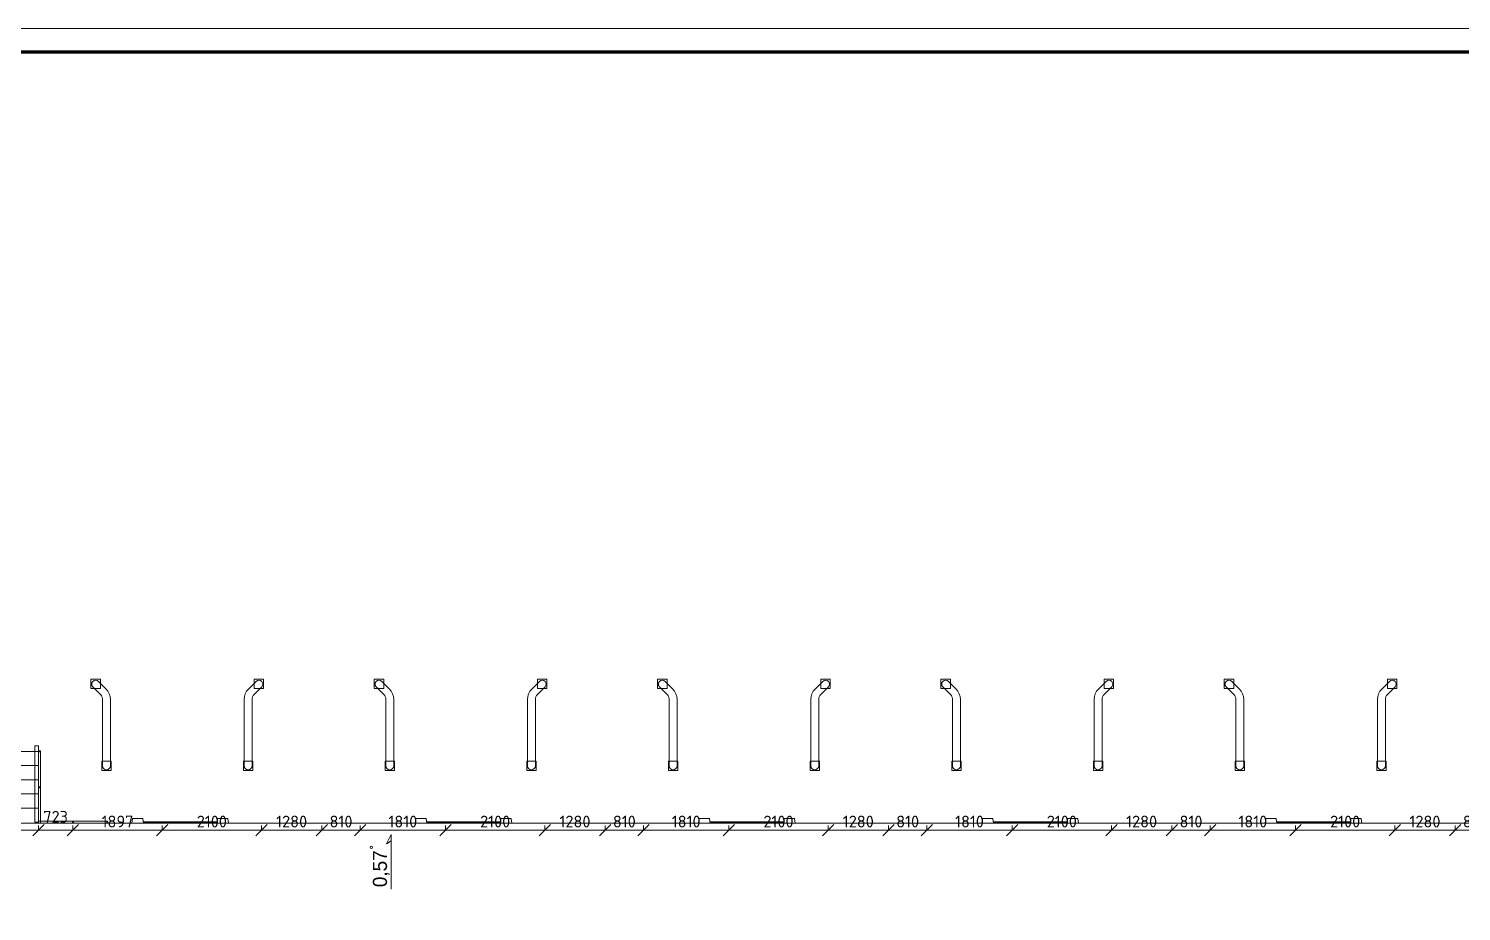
# Model space of a CAD drawing. Header units: millimetres. Extents: x 0 to 2118900, y -20000 to 84100.
# Drawn here: x 459790 to 490130, y 65409 to 84100 of the extents above; entities that cross this region are included whole.
import ezdxf
from ezdxf.enums import TextEntityAlignment as Align

# ---------------------------------------------------------------- set-up
doc = ezdxf.new("R2010")
doc.units = ezdxf.units.MM
for name, color, linetype, lineweight in [('АР_подоснова', 8, 'Continuous', 13), ('ПТ_размеры', 7, 'Continuous', 13), ('ПТ_рамка', 7, 'Continuous', 50), ('ПТ_рамка_тонк', 7, 'Continuous', 18)]:
    doc.layers.add(name, color=color, linetype=linetype, lineweight=lineweight)
doc.styles.add('АР_текст_1', font='arial.ttf')
doc.styles.add('ПТ', font='isocpeur.ttf')
doc.dimstyles.new('ПТ100', dxfattribs={"dimscale": 100, "dimtxt": 2.5, "dimasz": 1.2, "dimexe": 1, "dimexo": 0, "dimgap": 0.6, "dimtad": 1, "dimdec": 0, "dimtxsty": 'ПТ', "dimtsz": 1.2, "dimcen": 2.5, "dimclrd": 7, "dimclre": 7, "dimclrt": 7, "dimazin": 3, "dimtfac": 1, "dimtmove": 0, "dimatfit": 3, "dimlwd": 13, "dimlwe": 13, "dimarcsym": 0})

# ---------------------------------------------------------------- blocks, each defined once
blk = doc.blocks.new('Перекрытие_460', base_point=(80025, 43275))
at = {"color": 0, "linetype": 'Continuous', "lineweight": -2, "flags": 128}
blk.add_lwpolyline([(80025, 43275), (80011, 43366), (80001, 43375), (79799, 43375), (79789, 43366), (79775, 43275)], close=True, dxfattribs=at)
blk = doc.blocks.new('Перекрытие_470', base_point=(77975, 43275))
at = {"color": 0, "linetype": 'Continuous', "lineweight": -2, "flags": 128}
blk.add_lwpolyline([(77975, 43275), (77989, 43366), (77999, 43375), (78201, 43375), (78211, 43366), (78225, 43275)], close=True, dxfattribs=at)
blk = doc.blocks.new('Перекрытие_480', base_point=(74025, 43275))
at = {"color": 0, "linetype": 'Continuous', "lineweight": -2, "flags": 128}
blk.add_lwpolyline([(74025, 43275), (74011, 43366), (74001, 43375), (73799, 43375), (73789, 43366), (73775, 43275)], close=True, dxfattribs=at)
blk = doc.blocks.new('Перекрытие_490', base_point=(71975, 43275))
at = {"color": 0, "linetype": 'Continuous', "lineweight": -2, "flags": 128}
blk.add_lwpolyline([(71975, 43275), (71989, 43366), (71999, 43375), (72201, 43375), (72211, 43366), (72225, 43275)], close=True, dxfattribs=at)
blk = doc.blocks.new('Перекрытие_500', base_point=(68025, 43275))
at = {"color": 0, "linetype": 'Continuous', "lineweight": -2, "flags": 128}
blk.add_lwpolyline([(68025, 43275), (68011, 43366), (68001, 43375), (67799, 43375), (67789, 43366), (67775, 43275)], close=True, dxfattribs=at)
blk = doc.blocks.new('Перекрытие_511', base_point=(65975, 43275))
at = {"color": 0, "linetype": 'Continuous', "lineweight": -2, "flags": 128}
blk.add_lwpolyline([(65975, 43275), (65989, 43366), (65999, 43375), (66201, 43375), (66211, 43366), (66225, 43275)], close=True, dxfattribs=at)
blk = doc.blocks.new('Перекрытие_520', base_point=(62025, 43275))
at = {"color": 0, "linetype": 'Continuous', "lineweight": -2, "flags": 128}
blk.add_lwpolyline([(62025, 43275), (62011, 43366), (62001, 43375), (61799, 43375), (61789, 43366), (61775, 43275)], close=True, dxfattribs=at)
blk = doc.blocks.new('Перекрытие_530', base_point=(59975, 43275))
at = {"color": 0, "linetype": 'Continuous', "lineweight": -2, "flags": 128}
blk.add_lwpolyline([(59975, 43275), (59989, 43366), (59999, 43375), (60201, 43375), (60211, 43366), (60225, 43275)], close=True, dxfattribs=at)
blk = doc.blocks.new('Перекрытие_540', base_point=(56025, 43275))
at = {"color": 0, "linetype": 'Continuous', "lineweight": -2, "flags": 128}
blk.add_lwpolyline([(56025, 43275), (56011, 43366), (56001, 43375), (55799, 43375), (55789, 43366), (55775, 43275)], close=True, dxfattribs=at)
blk = doc.blocks.new('Перекрытие_550', base_point=(53975, 43275))
at = {"color": 0, "linetype": 'Continuous', "lineweight": -2, "flags": 128}
blk.add_lwpolyline([(53975, 43275), (53989, 43366), (53999, 43375), (54201, 43375), (54211, 43366), (54225, 43275)], close=True, dxfattribs=at)
blk = doc.blocks.new('Перекрытие_580', base_point=(3875, 43275))
at = {"color": 0, "linetype": 'Continuous', "lineweight": -2, "flags": 128}
blk.add_lwpolyline([(3875, 43275), (94125, 43275), (94125, 40301), (3875, 40301)], close=True, dxfattribs=at)
blk = doc.blocks.new('Лестница_20')
at = {"color": 0, "linetype": 'Continuous', "lineweight": -2}
for p, q in [((49000, 44795), (49000, 44915)), ((49000, 44915), (49080, 44915)), ((49080, 44915), (49080, 44795)), ((51920, 44795), (51920, 44915)), ((51920, 44915), (52000, 44915)), ((52000, 44915), (52000, 44795)), ((49000, 43295), (49000, 44795)), ((49000, 44795), (52000, 44795)), ((49000, 44495), (49000, 44795)), ((49080, 44795), (49080, 43295)), ((50500, 44795), (50500, 44495)), ((51920, 43295), (51920, 44795)), ((52000, 44795), (52000, 43295)), ((52000, 44795), (52000, 44495)), ((52000, 44495), (49000, 44495)), ((49000, 44495), (52000, 44495)), ((49000, 44195), (49000, 44495)), ((50500, 44495), (50500, 43595)), ((52000, 44495), (52000, 44195)), ((52000, 44195), (49000, 44195)), ((49000, 44195), (52000, 44195)), ((49000, 43895), (49000, 44195)), ((52000, 44195), (52000, 43895)), ((52000, 43895), (49000, 43895)), ((49000, 43895), (52000, 43895)), ((49000, 43595), (49000, 43895)), ((52000, 43895), (52000, 43595)), ((52000, 43595), (49000, 43595)), ((49000, 43595), (52000, 43595)), ((49000, 43295), (49000, 43595)), ((50250, 43545), (50500, 43295)), ((50500, 43595), (50500, 43295)), ((50500, 43295), (50750, 43545)), ((52000, 43595), (52000, 43295)), ((49080, 43295), (49000, 43295)), ((49000, 43275), (49000, 43295)), ((52000, 43275), (49000, 43275)), ((52000, 43295), (51920, 43295)), ((52000, 43295), (52000, 43275))]:
    blk.add_line(p, q, dxfattribs=at)
for start, end in [(0, 180), (180, 0)]:
    blk.add_arc((50500, 44795), 75, start, end, dxfattribs=at)
blk = doc.blocks.new('Морф_243')
at = {"color": 0, "linetype": 'Continuous', "lineweight": -2, "flags": 128}
for points in [[(79575, 43301), (79775, 43301)], [(79575, 43301), (79575, 43299)], [(79575, 43299), (79775, 43299)], [(79775, 43301), (79775, 43299)]]:
    blk.add_lwpolyline(points, dxfattribs=at)
blk = doc.blocks.new('Морф_244')
at = {"color": 0, "linetype": 'Continuous', "lineweight": -2, "flags": 128}
for points in [[(79575, 43301), (79375, 43301)], [(79375, 43301), (79375, 43299)], [(79375, 43299), (79575, 43299)], [(79575, 43301), (79775, 43301)], [(79575, 43299), (79575, 43301)], [(79775, 43299), (79575, 43299)], [(79775, 43301), (79775, 43299)]]:
    blk.add_lwpolyline(points, dxfattribs=at)
blk = doc.blocks.new('Морф_245')
at = {"color": 0, "linetype": 'Continuous', "lineweight": -2, "flags": 128}
for points in [[(79375, 43301), (79175, 43301)], [(79175, 43301), (79175, 43299)], [(79175, 43299), (79375, 43299)], [(79375, 43301), (79675, 43301)], [(79375, 43299), (79375, 43301)], [(79675, 43299), (79375, 43299)], [(79675, 43301), (79675, 43299)]]:
    blk.add_lwpolyline(points, dxfattribs=at)
blk = doc.blocks.new('Морф_246')
at = {"color": 0, "linetype": 'Continuous', "lineweight": -2, "flags": 128}
for points in [[(79375, 43301), (79175, 43301)], [(79175, 43301), (79175, 43299)], [(79175, 43299), (79375, 43299)], [(79375, 43301), (79675, 43301)], [(79375, 43299), (79375, 43301)], [(79675, 43299), (79375, 43299)], [(79675, 43301), (79675, 43299)]]:
    blk.add_lwpolyline(points, dxfattribs=at)
blk = doc.blocks.new('Морф_247')
at = {"color": 0, "linetype": 'Continuous', "lineweight": -2, "flags": 128}
for points in [[(79175, 43301), (78975, 43301)], [(78975, 43301), (78975, 43299)], [(78975, 43299), (79175, 43299)], [(79175, 43301), (79475, 43301)], [(79175, 43299), (79175, 43301)], [(79475, 43299), (79175, 43299)], [(79475, 43301), (79475, 43299)]]:
    blk.add_lwpolyline(points, dxfattribs=at)
blk = doc.blocks.new('Морф_248')
at = {"color": 0, "linetype": 'Continuous', "lineweight": -2, "flags": 128}
for points in [[(78975, 43301), (78775, 43301)], [(78775, 43301), (78775, 43299)], [(78775, 43299), (78975, 43299)], [(78975, 43301), (79275, 43301)], [(78975, 43299), (78975, 43301)], [(79275, 43299), (78975, 43299)], [(79275, 43301), (79275, 43299)]]:
    blk.add_lwpolyline(points, dxfattribs=at)
blk = doc.blocks.new('Морф_249')
at = {"color": 0, "linetype": 'Continuous', "lineweight": -2, "flags": 128}
for points in [[(78775, 43301), (78575, 43301)], [(78575, 43301), (78575, 43299)], [(78575, 43299), (78775, 43299)], [(78775, 43301), (79075, 43301)], [(78775, 43299), (78775, 43301)], [(79075, 43299), (78775, 43299)], [(79075, 43301), (79075, 43299)]]:
    blk.add_lwpolyline(points, dxfattribs=at)
blk = doc.blocks.new('Морф_250')
at = {"color": 0, "linetype": 'Continuous', "lineweight": -2, "flags": 128}
for points in [[(78575, 43301), (78375, 43301)], [(78375, 43301), (78375, 43299)], [(78375, 43299), (78575, 43299)], [(78575, 43301), (78875, 43301)], [(78575, 43299), (78575, 43301)], [(78875, 43299), (78575, 43299)], [(78875, 43301), (78875, 43299)]]:
    blk.add_lwpolyline(points, dxfattribs=at)
blk = doc.blocks.new('Морф_251')
at = {"color": 0, "linetype": 'Continuous', "lineweight": -2, "flags": 128}
for points in [[(78375, 43301), (78225, 43301)], [(78225, 43299), (78225, 43301)], [(78225, 43299), (78375, 43299)], [(78375, 43301), (78675, 43301)], [(78375, 43299), (78375, 43301)], [(78675, 43299), (78375, 43299)], [(78675, 43301), (78675, 43299)]]:
    blk.add_lwpolyline(points, dxfattribs=at)
blk = doc.blocks.new('Морф_252')
at = {"color": 0, "linetype": 'Continuous', "lineweight": -2, "flags": 128}
for points in [[(78225, 43301), (78475, 43301)], [(78225, 43299), (78225, 43301)], [(78475, 43299), (78225, 43299)], [(78475, 43301), (78475, 43299)]]:
    blk.add_lwpolyline(points, dxfattribs=at)
blk = doc.blocks.new('Морф_253')
at = {"color": 0, "linetype": 'Continuous', "lineweight": -2, "flags": 128}
for points in [[(78225, 43301), (78275, 43301)], [(78225, 43299), (78225, 43301)], [(78275, 43299), (78225, 43299)], [(78275, 43301), (78275, 43299)]]:
    blk.add_lwpolyline(points, dxfattribs=at)
blk = doc.blocks.new('Морф_254')
at = {"color": 0, "linetype": 'Continuous', "lineweight": -2, "flags": 128}
for points in [[(73575, 43301), (73775, 43301)], [(73575, 43301), (73575, 43299)], [(73575, 43299), (73775, 43299)], [(73775, 43301), (73775, 43299)]]:
    blk.add_lwpolyline(points, dxfattribs=at)
blk = doc.blocks.new('Морф_255')
at = {"color": 0, "linetype": 'Continuous', "lineweight": -2, "flags": 128}
for points in [[(73575, 43301), (73375, 43301)], [(73375, 43301), (73375, 43299)], [(73375, 43299), (73575, 43299)], [(73575, 43301), (73775, 43301)], [(73575, 43299), (73575, 43301)], [(73775, 43299), (73575, 43299)], [(73775, 43301), (73775, 43299)]]:
    blk.add_lwpolyline(points, dxfattribs=at)
blk = doc.blocks.new('Морф_256')
at = {"color": 0, "linetype": 'Continuous', "lineweight": -2, "flags": 128}
for points in [[(73375, 43301), (73175, 43301)], [(73175, 43301), (73175, 43299)], [(73175, 43299), (73375, 43299)], [(73375, 43301), (73675, 43301)], [(73375, 43299), (73375, 43301)], [(73675, 43299), (73375, 43299)], [(73675, 43301), (73675, 43299)]]:
    blk.add_lwpolyline(points, dxfattribs=at)
blk = doc.blocks.new('Морф_257')
at = {"color": 0, "linetype": 'Continuous', "lineweight": -2, "flags": 128}
for points in [[(73375, 43301), (73175, 43301)], [(73175, 43301), (73175, 43299)], [(73175, 43299), (73375, 43299)], [(73375, 43301), (73675, 43301)], [(73375, 43299), (73375, 43301)], [(73675, 43299), (73375, 43299)], [(73675, 43301), (73675, 43299)]]:
    blk.add_lwpolyline(points, dxfattribs=at)
blk = doc.blocks.new('Морф_258')
at = {"color": 0, "linetype": 'Continuous', "lineweight": -2, "flags": 128}
for points in [[(73175, 43301), (72975, 43301)], [(72975, 43301), (72975, 43299)], [(72975, 43299), (73175, 43299)], [(73175, 43301), (73475, 43301)], [(73175, 43299), (73175, 43301)], [(73475, 43299), (73175, 43299)], [(73475, 43301), (73475, 43299)]]:
    blk.add_lwpolyline(points, dxfattribs=at)
blk = doc.blocks.new('Морф_259')
at = {"color": 0, "linetype": 'Continuous', "lineweight": -2, "flags": 128}
for points in [[(72975, 43301), (72775, 43301)], [(72775, 43301), (72775, 43299)], [(72775, 43299), (72975, 43299)], [(72975, 43301), (73275, 43301)], [(72975, 43299), (72975, 43301)], [(73275, 43299), (72975, 43299)], [(73275, 43301), (73275, 43299)]]:
    blk.add_lwpolyline(points, dxfattribs=at)
blk = doc.blocks.new('Морф_260')
at = {"color": 0, "linetype": 'Continuous', "lineweight": -2, "flags": 128}
for points in [[(72775, 43301), (72575, 43301)], [(72575, 43301), (72575, 43299)], [(72575, 43299), (72775, 43299)], [(72775, 43301), (73075, 43301)], [(72775, 43299), (72775, 43301)], [(73075, 43299), (72775, 43299)], [(73075, 43301), (73075, 43299)]]:
    blk.add_lwpolyline(points, dxfattribs=at)
blk = doc.blocks.new('Морф_261')
at = {"color": 0, "linetype": 'Continuous', "lineweight": -2, "flags": 128}
for points in [[(72575, 43301), (72375, 43301)], [(72375, 43301), (72375, 43299)], [(72375, 43299), (72575, 43299)], [(72575, 43301), (72875, 43301)], [(72575, 43299), (72575, 43301)], [(72875, 43299), (72575, 43299)], [(72875, 43301), (72875, 43299)]]:
    blk.add_lwpolyline(points, dxfattribs=at)
blk = doc.blocks.new('Морф_262')
at = {"color": 0, "linetype": 'Continuous', "lineweight": -2, "flags": 128}
for points in [[(72375, 43301), (72225, 43301)], [(72225, 43299), (72225, 43301)], [(72225, 43299), (72375, 43299)], [(72375, 43301), (72675, 43301)], [(72375, 43299), (72375, 43301)], [(72675, 43299), (72375, 43299)], [(72675, 43301), (72675, 43299)]]:
    blk.add_lwpolyline(points, dxfattribs=at)
blk = doc.blocks.new('Морф_263')
at = {"color": 0, "linetype": 'Continuous', "lineweight": -2, "flags": 128}
for points in [[(72225, 43301), (72475, 43301)], [(72225, 43299), (72225, 43301)], [(72475, 43299), (72225, 43299)], [(72475, 43301), (72475, 43299)]]:
    blk.add_lwpolyline(points, dxfattribs=at)
blk = doc.blocks.new('Морф_264')
at = {"color": 0, "linetype": 'Continuous', "lineweight": -2, "flags": 128}
for points in [[(72225, 43301), (72275, 43301)], [(72225, 43299), (72225, 43301)], [(72275, 43299), (72225, 43299)], [(72275, 43301), (72275, 43299)]]:
    blk.add_lwpolyline(points, dxfattribs=at)
blk = doc.blocks.new('Морф_265')
at = {"color": 0, "linetype": 'Continuous', "lineweight": -2, "flags": 128}
for points in [[(67575, 43301), (67775, 43301)], [(67575, 43301), (67575, 43299)], [(67575, 43299), (67775, 43299)], [(67775, 43301), (67775, 43299)]]:
    blk.add_lwpolyline(points, dxfattribs=at)
blk = doc.blocks.new('Морф_266')
at = {"color": 0, "linetype": 'Continuous', "lineweight": -2, "flags": 128}
for points in [[(67575, 43301), (67375, 43301)], [(67375, 43301), (67375, 43299)], [(67375, 43299), (67575, 43299)], [(67575, 43301), (67775, 43301)], [(67575, 43299), (67575, 43301)], [(67775, 43299), (67575, 43299)], [(67775, 43301), (67775, 43299)]]:
    blk.add_lwpolyline(points, dxfattribs=at)
blk = doc.blocks.new('Морф_267')
at = {"color": 0, "linetype": 'Continuous', "lineweight": -2, "flags": 128}
for points in [[(67375, 43301), (67175, 43301)], [(67175, 43301), (67175, 43299)], [(67175, 43299), (67375, 43299)], [(67375, 43301), (67675, 43301)], [(67375, 43299), (67375, 43301)], [(67675, 43299), (67375, 43299)], [(67675, 43301), (67675, 43299)]]:
    blk.add_lwpolyline(points, dxfattribs=at)
blk = doc.blocks.new('Морф_268')
at = {"color": 0, "linetype": 'Continuous', "lineweight": -2, "flags": 128}
for points in [[(67375, 43301), (67175, 43301)], [(67175, 43301), (67175, 43299)], [(67175, 43299), (67375, 43299)], [(67375, 43301), (67675, 43301)], [(67375, 43299), (67375, 43301)], [(67675, 43299), (67375, 43299)], [(67675, 43301), (67675, 43299)]]:
    blk.add_lwpolyline(points, dxfattribs=at)
blk = doc.blocks.new('Морф_269')
at = {"color": 0, "linetype": 'Continuous', "lineweight": -2, "flags": 128}
for points in [[(67175, 43301), (66975, 43301)], [(66975, 43301), (66975, 43299)], [(66975, 43299), (67175, 43299)], [(67175, 43301), (67475, 43301)], [(67175, 43299), (67175, 43301)], [(67475, 43299), (67175, 43299)], [(67475, 43301), (67475, 43299)]]:
    blk.add_lwpolyline(points, dxfattribs=at)
blk = doc.blocks.new('Морф_270')
at = {"color": 0, "linetype": 'Continuous', "lineweight": -2, "flags": 128}
for points in [[(66975, 43301), (66775, 43301)], [(66775, 43301), (66775, 43299)], [(66775, 43299), (66975, 43299)], [(66975, 43301), (67275, 43301)], [(66975, 43299), (66975, 43301)], [(67275, 43299), (66975, 43299)], [(67275, 43301), (67275, 43299)]]:
    blk.add_lwpolyline(points, dxfattribs=at)
blk = doc.blocks.new('Морф_271')
at = {"color": 0, "linetype": 'Continuous', "lineweight": -2, "flags": 128}
for points in [[(66775, 43301), (66575, 43301)], [(66575, 43301), (66575, 43299)], [(66575, 43299), (66775, 43299)], [(66775, 43301), (67075, 43301)], [(66775, 43299), (66775, 43301)], [(67075, 43299), (66775, 43299)], [(67075, 43301), (67075, 43299)]]:
    blk.add_lwpolyline(points, dxfattribs=at)
blk = doc.blocks.new('Морф_272')
at = {"color": 0, "linetype": 'Continuous', "lineweight": -2, "flags": 128}
for points in [[(66575, 43301), (66375, 43301)], [(66375, 43301), (66375, 43299)], [(66375, 43299), (66575, 43299)], [(66575, 43301), (66875, 43301)], [(66575, 43299), (66575, 43301)], [(66875, 43299), (66575, 43299)], [(66875, 43301), (66875, 43299)]]:
    blk.add_lwpolyline(points, dxfattribs=at)
blk = doc.blocks.new('Морф_273')
at = {"color": 0, "linetype": 'Continuous', "lineweight": -2, "flags": 128}
for points in [[(66375, 43301), (66225, 43301)], [(66225, 43299), (66225, 43301)], [(66225, 43299), (66375, 43299)], [(66375, 43301), (66675, 43301)], [(66375, 43299), (66375, 43301)], [(66675, 43299), (66375, 43299)], [(66675, 43301), (66675, 43299)]]:
    blk.add_lwpolyline(points, dxfattribs=at)
blk = doc.blocks.new('Морф_274')
at = {"color": 0, "linetype": 'Continuous', "lineweight": -2, "flags": 128}
for points in [[(66225, 43301), (66475, 43301)], [(66225, 43299), (66225, 43301)], [(66475, 43299), (66225, 43299)], [(66475, 43301), (66475, 43299)]]:
    blk.add_lwpolyline(points, dxfattribs=at)
blk = doc.blocks.new('Морф_275')
at = {"color": 0, "linetype": 'Continuous', "lineweight": -2, "flags": 128}
for points in [[(66225, 43301), (66275, 43301)], [(66225, 43299), (66225, 43301)], [(66275, 43299), (66225, 43299)], [(66275, 43301), (66275, 43299)]]:
    blk.add_lwpolyline(points, dxfattribs=at)
blk = doc.blocks.new('Морф_276')
at = {"color": 0, "linetype": 'Continuous', "lineweight": -2, "flags": 128}
for points in [[(61575, 43301), (61775, 43301)], [(61575, 43301), (61575, 43299)], [(61575, 43299), (61775, 43299)], [(61775, 43301), (61775, 43299)]]:
    blk.add_lwpolyline(points, dxfattribs=at)
blk = doc.blocks.new('Морф_277')
at = {"color": 0, "linetype": 'Continuous', "lineweight": -2, "flags": 128}
for points in [[(61575, 43301), (61375, 43301)], [(61375, 43301), (61375, 43299)], [(61375, 43299), (61575, 43299)], [(61575, 43301), (61775, 43301)], [(61575, 43299), (61575, 43301)], [(61775, 43299), (61575, 43299)], [(61775, 43301), (61775, 43299)]]:
    blk.add_lwpolyline(points, dxfattribs=at)
blk = doc.blocks.new('Морф_278')
at = {"color": 0, "linetype": 'Continuous', "lineweight": -2, "flags": 128}
for points in [[(61375, 43301), (61175, 43301)], [(61175, 43301), (61175, 43299)], [(61175, 43299), (61375, 43299)], [(61375, 43301), (61675, 43301)], [(61375, 43299), (61375, 43301)], [(61675, 43299), (61375, 43299)], [(61675, 43301), (61675, 43299)]]:
    blk.add_lwpolyline(points, dxfattribs=at)
blk = doc.blocks.new('Морф_279')
at = {"color": 0, "linetype": 'Continuous', "lineweight": -2, "flags": 128}
for points in [[(61375, 43301), (61175, 43301)], [(61175, 43301), (61175, 43299)], [(61175, 43299), (61375, 43299)], [(61375, 43301), (61675, 43301)], [(61375, 43299), (61375, 43301)], [(61675, 43299), (61375, 43299)], [(61675, 43301), (61675, 43299)]]:
    blk.add_lwpolyline(points, dxfattribs=at)
blk = doc.blocks.new('Морф_280')
at = {"color": 0, "linetype": 'Continuous', "lineweight": -2, "flags": 128}
for points in [[(61175, 43301), (60975, 43301)], [(60975, 43301), (60975, 43299)], [(60975, 43299), (61175, 43299)], [(61175, 43301), (61475, 43301)], [(61175, 43299), (61175, 43301)], [(61475, 43299), (61175, 43299)], [(61475, 43301), (61475, 43299)]]:
    blk.add_lwpolyline(points, dxfattribs=at)
blk = doc.blocks.new('Морф_281')
at = {"color": 0, "linetype": 'Continuous', "lineweight": -2, "flags": 128}
for points in [[(60975, 43301), (60775, 43301)], [(60775, 43301), (60775, 43299)], [(60775, 43299), (60975, 43299)], [(60975, 43301), (61275, 43301)], [(60975, 43299), (60975, 43301)], [(61275, 43299), (60975, 43299)], [(61275, 43301), (61275, 43299)]]:
    blk.add_lwpolyline(points, dxfattribs=at)
blk = doc.blocks.new('Морф_282')
at = {"color": 0, "linetype": 'Continuous', "lineweight": -2, "flags": 128}
for points in [[(60775, 43301), (60575, 43301)], [(60575, 43301), (60575, 43299)], [(60575, 43299), (60775, 43299)], [(60775, 43301), (61075, 43301)], [(60775, 43299), (60775, 43301)], [(61075, 43299), (60775, 43299)], [(61075, 43301), (61075, 43299)]]:
    blk.add_lwpolyline(points, dxfattribs=at)
blk = doc.blocks.new('Морф_283')
at = {"color": 0, "linetype": 'Continuous', "lineweight": -2, "flags": 128}
for points in [[(60575, 43301), (60375, 43301)], [(60375, 43301), (60375, 43299)], [(60375, 43299), (60575, 43299)], [(60575, 43301), (60875, 43301)], [(60575, 43299), (60575, 43301)], [(60875, 43299), (60575, 43299)], [(60875, 43301), (60875, 43299)]]:
    blk.add_lwpolyline(points, dxfattribs=at)
blk = doc.blocks.new('Морф_284')
at = {"color": 0, "linetype": 'Continuous', "lineweight": -2, "flags": 128}
for points in [[(60375, 43301), (60225, 43301)], [(60225, 43299), (60225, 43301)], [(60225, 43299), (60375, 43299)], [(60375, 43301), (60675, 43301)], [(60375, 43299), (60375, 43301)], [(60675, 43299), (60375, 43299)], [(60675, 43301), (60675, 43299)]]:
    blk.add_lwpolyline(points, dxfattribs=at)
blk = doc.blocks.new('Морф_285')
at = {"color": 0, "linetype": 'Continuous', "lineweight": -2, "flags": 128}
for points in [[(60225, 43301), (60475, 43301)], [(60225, 43299), (60225, 43301)], [(60475, 43299), (60225, 43299)], [(60475, 43301), (60475, 43299)]]:
    blk.add_lwpolyline(points, dxfattribs=at)
blk = doc.blocks.new('Морф_286')
at = {"color": 0, "linetype": 'Continuous', "lineweight": -2, "flags": 128}
for points in [[(60225, 43301), (60275, 43301)], [(60225, 43299), (60225, 43301)], [(60275, 43299), (60225, 43299)], [(60275, 43301), (60275, 43299)]]:
    blk.add_lwpolyline(points, dxfattribs=at)
blk = doc.blocks.new('Морф_287')
at = {"color": 0, "linetype": 'Continuous', "lineweight": -2, "flags": 128}
for points in [[(55575, 43301), (55775, 43301)], [(55575, 43301), (55575, 43299)], [(55575, 43299), (55775, 43299)], [(55775, 43301), (55775, 43299)]]:
    blk.add_lwpolyline(points, dxfattribs=at)
blk = doc.blocks.new('Морф_288')
at = {"color": 0, "linetype": 'Continuous', "lineweight": -2, "flags": 128}
for points in [[(55575, 43301), (55375, 43301)], [(55375, 43301), (55375, 43299)], [(55375, 43299), (55575, 43299)], [(55575, 43301), (55775, 43301)], [(55575, 43299), (55575, 43301)], [(55775, 43299), (55575, 43299)], [(55775, 43301), (55775, 43299)]]:
    blk.add_lwpolyline(points, dxfattribs=at)
blk = doc.blocks.new('Морф_289')
at = {"color": 0, "linetype": 'Continuous', "lineweight": -2, "flags": 128}
for points in [[(55375, 43301), (55175, 43301)], [(55175, 43301), (55175, 43299)], [(55175, 43299), (55375, 43299)], [(55375, 43301), (55675, 43301)], [(55375, 43299), (55375, 43301)], [(55675, 43299), (55375, 43299)], [(55675, 43301), (55675, 43299)]]:
    blk.add_lwpolyline(points, dxfattribs=at)
blk = doc.blocks.new('Морф_290')
at = {"color": 0, "linetype": 'Continuous', "lineweight": -2, "flags": 128}
for points in [[(55375, 43301), (55175, 43301)], [(55175, 43301), (55175, 43299)], [(55175, 43299), (55375, 43299)], [(55375, 43301), (55675, 43301)], [(55375, 43299), (55375, 43301)], [(55675, 43299), (55375, 43299)], [(55675, 43301), (55675, 43299)]]:
    blk.add_lwpolyline(points, dxfattribs=at)
blk = doc.blocks.new('Морф_291')
at = {"color": 0, "linetype": 'Continuous', "lineweight": -2, "flags": 128}
for points in [[(55175, 43301), (54975, 43301)], [(54975, 43301), (54975, 43299)], [(54975, 43299), (55175, 43299)], [(55175, 43301), (55475, 43301)], [(55175, 43299), (55175, 43301)], [(55475, 43299), (55175, 43299)], [(55475, 43301), (55475, 43299)]]:
    blk.add_lwpolyline(points, dxfattribs=at)
blk = doc.blocks.new('Морф_292')
at = {"color": 0, "linetype": 'Continuous', "lineweight": -2, "flags": 128}
for points in [[(54975, 43301), (54775, 43301)], [(54775, 43301), (54775, 43299)], [(54775, 43299), (54975, 43299)], [(54975, 43301), (55275, 43301)], [(54975, 43299), (54975, 43301)], [(55275, 43299), (54975, 43299)], [(55275, 43301), (55275, 43299)]]:
    blk.add_lwpolyline(points, dxfattribs=at)
blk = doc.blocks.new('Морф_293')
at = {"color": 0, "linetype": 'Continuous', "lineweight": -2, "flags": 128}
for points in [[(54775, 43301), (54575, 43301)], [(54575, 43301), (54575, 43299)], [(54575, 43299), (54775, 43299)], [(54775, 43301), (55075, 43301)], [(54775, 43299), (54775, 43301)], [(55075, 43299), (54775, 43299)], [(55075, 43301), (55075, 43299)]]:
    blk.add_lwpolyline(points, dxfattribs=at)
blk = doc.blocks.new('Морф_294')
at = {"color": 0, "linetype": 'Continuous', "lineweight": -2, "flags": 128}
for points in [[(54575, 43301), (54375, 43301)], [(54375, 43301), (54375, 43299)], [(54375, 43299), (54575, 43299)], [(54575, 43301), (54875, 43301)], [(54575, 43299), (54575, 43301)], [(54875, 43299), (54575, 43299)], [(54875, 43301), (54875, 43299)]]:
    blk.add_lwpolyline(points, dxfattribs=at)
blk = doc.blocks.new('Морф_295')
at = {"color": 0, "linetype": 'Continuous', "lineweight": -2, "flags": 128}
for points in [[(54375, 43301), (54225, 43301)], [(54225, 43299), (54225, 43301)], [(54225, 43299), (54375, 43299)], [(54375, 43301), (54675, 43301)], [(54375, 43299), (54375, 43301)], [(54675, 43299), (54375, 43299)], [(54675, 43301), (54675, 43299)]]:
    blk.add_lwpolyline(points, dxfattribs=at)
blk = doc.blocks.new('Морф_296')
at = {"color": 0, "linetype": 'Continuous', "lineweight": -2, "flags": 128}
for points in [[(54225, 43301), (54475, 43301)], [(54225, 43299), (54225, 43301)], [(54475, 43299), (54225, 43299)], [(54475, 43301), (54475, 43299)]]:
    blk.add_lwpolyline(points, dxfattribs=at)
blk = doc.blocks.new('Морф_297')
at = {"color": 0, "linetype": 'Continuous', "lineweight": -2, "flags": 128}
for points in [[(54225, 43301), (54275, 43301)], [(54225, 43299), (54225, 43301)], [(54275, 43299), (54225, 43299)], [(54275, 43301), (54275, 43299)]]:
    blk.add_lwpolyline(points, dxfattribs=at)
blk = doc.blocks.new('Ограждение_8')
at = {"color": 0, "linetype": 'Continuous', "lineweight": -2, "flags": 128}
for points in [[(53458, 43276), (53458, 43316), (52000, 43315), (52000, 43275)], [(53458, 43276), (53458, 43316), (52000, 43315), (52000, 43275)], [(53458, 43276), (53458, 43316), (52000, 43315), (52000, 43275)], [(53458, 43276), (53458, 43316), (52000, 43315), (52000, 43275)], [(53458, 43276), (53458, 43316), (52000, 43315), (52000, 43275)], [(52739, 43276), (52739, 43316), (52719, 43316), (52719, 43276)], [(53458, 43316), (53456, 43315), (53455, 43315), (53453, 43313), (53452, 43311), (53450, 43309), (53449, 43306), (53449, 43303), (53448, 43299), (53448, 43296), (53448, 43292), (53449, 43289), (53449, 43286), (53450, 43283), (53452, 43280), (53453, 43278), (53455, 43277), (53456, 43276), (53458, 43276), (53460, 43276), (53462, 43277), (53463, 43278), (53465, 43280), (53466, 43283), (53467, 43286), (53467, 43289), (53468, 43292), (53468, 43296), (53468, 43299), (53467, 43303), (53467, 43306), (53466, 43309), (53465, 43311), (53463, 43313), (53462, 43315), (53460, 43315)]]:
    blk.add_lwpolyline(points, close=True, dxfattribs=at)
blk = doc.blocks.new('Wheel_Guide_WBM')
at = {"color": 0, "linetype": 'Continuous', "lineweight": -2, "flags": 128}
for points in [[(-100, 100), (-100, -100), (100, -100), (100, 100)], [(129, -1638), (129, -1838), (329, -1838), (329, -1638)]]:
    blk.add_lwpolyline(points, close=True, dxfattribs=at)
blk.add_lwpolyline([(-84, 0), (-84, -1405, 0.198912), (8, -1626), (170, -1788, 1), (288, -1670), (126, -1508, -0.198912), (84, -1405), (84, 0, 1)], format="xyb", close=True, dxfattribs=at)
blk = doc.blocks.new('Перекрытие_980', base_point=(79775, 43299))
at = {"color": 0, "linetype": 'Continuous', "lineweight": -2, "flags": 128}
blk.add_lwpolyline([(79775, 43299), (78225, 43299), (78225, 43275), (79775, 43275)], close=True, dxfattribs=at)
blk = doc.blocks.new('Перекрытие_990', base_point=(73775, 43299))
at = {"color": 0, "linetype": 'Continuous', "lineweight": -2, "flags": 128}
blk.add_lwpolyline([(73775, 43299), (72225, 43299), (72225, 43275), (73775, 43275)], close=True, dxfattribs=at)
blk = doc.blocks.new('Перекрытие_1000', base_point=(67775, 43299))
at = {"color": 0, "linetype": 'Continuous', "lineweight": -2, "flags": 128}
blk.add_lwpolyline([(67775, 43299), (66225, 43299), (66225, 43275), (67775, 43275)], close=True, dxfattribs=at)
blk = doc.blocks.new('Перекрытие_1011', base_point=(61775, 43299))
at = {"color": 0, "linetype": 'Continuous', "lineweight": -2, "flags": 128}
blk.add_lwpolyline([(61775, 43299), (60225, 43299), (60225, 43275), (61775, 43275)], close=True, dxfattribs=at)
blk = doc.blocks.new('Перекрытие_1020', base_point=(55775, 43299))
at = {"color": 0, "linetype": 'Continuous', "lineweight": -2, "flags": 128}
blk.add_lwpolyline([(55775, 43299), (54225, 43299), (54225, 43275), (55775, 43275)], close=True, dxfattribs=at)
blk = doc.blocks.new('Ограждение_42')
at = {"color": 0, "linetype": 'Continuous', "lineweight": -2, "flags": 128}
for points in [[(52040, 44786), (52040, 44806), (52000, 44806), (52000, 44786)], [(52040, 44796), (52000, 44796), (52000, 43275), (52040, 43275)], [(52040, 44796), (52000, 44796), (52000, 43275), (52040, 43275)], [(52040, 44796), (52000, 44796), (52000, 43275), (52040, 43275)], [(52040, 44796), (52000, 44796), (52000, 43275), (52040, 43275)], [(52040, 44796), (52000, 44796), (52000, 43275), (52040, 43275)], [(52040, 44046), (52000, 44046), (52000, 44026), (52040, 44026)]]:
    blk.add_lwpolyline(points, close=True, dxfattribs=at)
blk = doc.blocks.new('Символ Уклона 27')
at = {"color": 0, "linetype": 'Continuous', "lineweight": -2}
for p, q in [((0, 0), (1160, 0)), ((960, 100), (1160, 0)), ((960, 100), (1027, 0))]:
    blk.add_line(p, q, dxfattribs=at)
at = {"color": 0, "linetype": 'Continuous', "lineweight": -2, "style": 'АР_текст_1'}
blk.add_attdef('txt', text='', height=300, dxfattribs=at).set_placement((0, 45), align=Align.BOTTOM_LEFT)
blk = doc.blocks.new('AR_F1')
at = {"layer": 'АР_подоснова', "linetype": 'Continuous'}
blk.add_circle((59048, 42763), 22.5, dxfattribs=at)
at = {"layer": 'АР_подоснова', "linetype": 'Continuous', "zscale": 1000, "rotation": 180}
for p in [(53438, 44490), (59438, 44490), (65438, 44490), (71438, 44490), (77438, 44490)]:
    blk.add_blockref('Wheel_Guide_WBM', p, dxfattribs=at)
at = {"layer": 'АР_подоснова', "linetype": 'Continuous', "xscale": -1, "zscale": 1000, "rotation": 180}
for p in [(56438, 44490), (62438, 44490), (68438, 44490), (74438, 44490), (80438, 44490)]:
    blk.add_blockref('Wheel_Guide_WBM', p, dxfattribs=at)
at = {"layer": 'АР_подоснова', "linetype": 'Continuous'}
for name, p in [('Лестница_20', (0, 0)), ('Ограждение_42', (0, 0)), ('Перекрытие_580', (3875, 43275)), ('Ограждение_8', (0, 0)), ('Перекрытие_550', (53975, 43275)), ('Морф_295', (0, 0)), ('Морф_296', (0, 0)), ('Морф_297', (0, 0)), ('Перекрытие_1020', (55775, 43299)), ('Морф_294', (0, 0)), ('Морф_293', (0, 0)), ('Морф_292', (0, 0)), ('Морф_291', (0, 0)), ('Морф_289', (0, 0)), ('Морф_290', (0, 0)), ('Морф_288', (0, 0)), ('Морф_287', (0, 0)), ('Перекрытие_540', (56025, 43275)), ('Перекрытие_530', (59975, 43275)), ('Морф_284', (0, 0)), ('Морф_285', (0, 0)), ('Морф_286', (0, 0)), ('Перекрытие_1011', (61775, 43299)), ('Морф_283', (0, 0)), ('Морф_282', (0, 0)), ('Морф_281', (0, 0)), ('Морф_280', (0, 0)), ('Морф_278', (0, 0)), ('Морф_279', (0, 0)), ('Морф_277', (0, 0)), ('Морф_276', (0, 0)), ('Перекрытие_520', (62025, 43275)), ('Перекрытие_511', (65975, 43275)), ('Морф_273', (0, 0)), ('Морф_274', (0, 0)), ('Морф_275', (0, 0)), ('Перекрытие_1000', (67775, 43299)), ('Морф_272', (0, 0)), ('Морф_271', (0, 0)), ('Морф_270', (0, 0)), ('Морф_269', (0, 0)), ('Морф_267', (0, 0)), ('Морф_268', (0, 0)), ('Морф_266', (0, 0)), ('Морф_265', (0, 0)), ('Перекрытие_500', (68025, 43275)), ('Перекрытие_490', (71975, 43275)), ('Морф_262', (0, 0)), ('Морф_263', (0, 0)), ('Морф_264', (0, 0)), ('Перекрытие_990', (73775, 43299)), ('Морф_261', (0, 0)), ('Морф_260', (0, 0)), ('Морф_259', (0, 0)), ('Морф_258', (0, 0)), ('Морф_256', (0, 0)), ('Морф_257', (0, 0)), ('Морф_255', (0, 0)), ('Морф_254', (0, 0)), ('Перекрытие_480', (74025, 43275)), ('Перекрытие_470', (77975, 43275)), ('Морф_251', (0, 0)), ('Морф_252', (0, 0)), ('Морф_253', (0, 0)), ('Перекрытие_980', (79775, 43299)), ('Морф_250', (0, 0)), ('Морф_249', (0, 0)), ('Морф_248', (0, 0)), ('Морф_247', (0, 0)), ('Морф_245', (0, 0)), ('Морф_246', (0, 0)), ('Морф_244', (0, 0)), ('Морф_243', (0, 0)), ('Перекрытие_460', (80025, 43275))]:
    blk.add_blockref(name, p, dxfattribs=at)
ref = blk.add_blockref('Символ Уклона 27', (59469, 41876), dxfattribs=dict(at, zscale=1000, rotation=90))
ref.add_attrib('txt', '0,57', dxfattribs={"layer": '0', "color": 0, "linetype": 'Continuous', "lineweight": 0, "height": 300, "rotation": 90}).set_placement((59469, 41920), align=Align.BOTTOM_LEFT)

msp = doc.modelspace()

# ---------------------------------------------------------------- linework, layer by layer
at = {"layer": 'ПТ_рамка', "lineweight": 70}
msp.add_lwpolyline([(402000, 500), (518400, 500), (518400, 83600), (402000, 83600)], close=True, dxfattribs=at)
at = {"layer": 'ПТ_рамка_тонк', "lineweight": 13}
msp.add_lwpolyline([(400000, 0), (518900, 0), (518900, 84100), (400000, 84100)], close=True, dxfattribs=at)

# ---------------------------------------------------------------- block references
at = {"layer": 'АР_подоснова'}
msp.add_blockref('AR_F1', (408000, 24000), dxfattribs=at)

# ---------------------------------------------------------------- dimensions: what is measured, and where the dimension line sits
at = {"layer": 'ПТ_размеры'}
for base, p1, p2 in [((458388, 67125), (458388, 67125), (460000, 67125)), ((460000, 67125), (460000, 67125), (460723, 67125)), ((460723, 67125), (460723, 67125), (462620, 67125)), ((462620, 67125), (462620, 67125), (464720, 67125)), ((464720, 67125), (464720, 67125), (466000, 67125)), ((466000, 67125), (466000, 67125), (466810, 67125)), ((466810, 67125), (466810, 67125), (468620, 67125)), ((468620, 67125), (468620, 67125), (470720, 67125)), ((470720, 67125), (470720, 67125), (472000, 67125)), ((472000, 67125), (472000, 67125), (472810, 67125)), ((472810, 67125), (472810, 67125), (474620, 67125)), ((474620, 67125), (474620, 67125), (476720, 67125)), ((476720, 67125), (476720, 67125), (478000, 67125)), ((478000, 67125), (478000, 67125), (478810, 67125)), ((478810, 67125), (478810, 67125), (480620, 67125)), ((480620, 67125), (480620, 67125), (482720, 67125)), ((482720, 67125), (482720, 67125), (484000, 67125)), ((484000, 67125), (484000, 67125), (484810, 67125)), ((484810, 67125), (484810, 67125), (486620, 67125)), ((486620, 67125), (486620, 67125), (488720, 67125)), ((488720, 67125), (488720, 67125), (490000, 67125)), ((490000, 67125), (490000, 67125), (490810, 67125))]:
    msp.add_linear_dim(base=base, p1=p1, p2=p2, dimstyle='ПТ100', dxfattribs=at).render()

doc.saveas('drawing.dxf')
